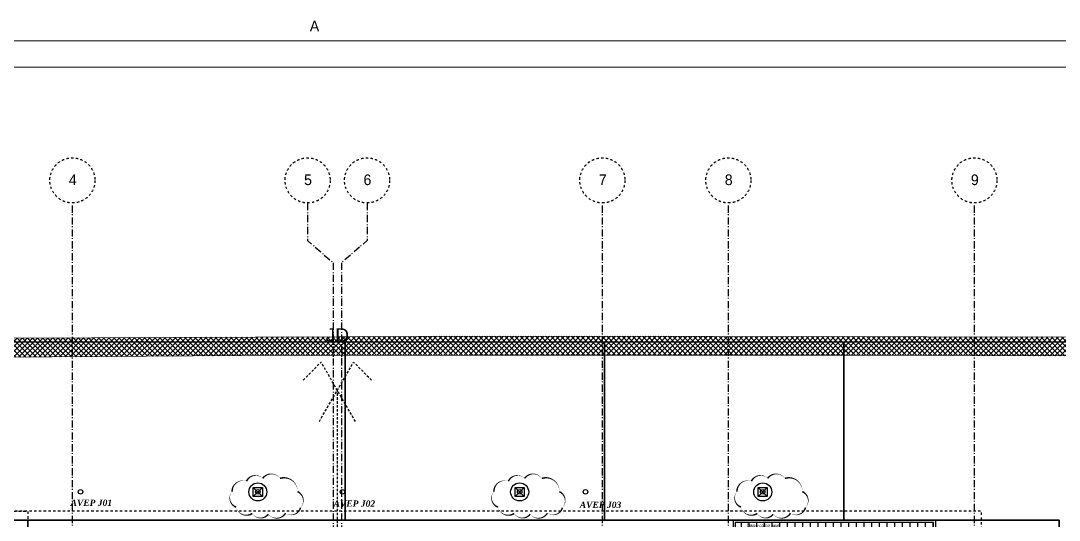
# Model space of a CAD drawing. Header units: centimetres. Extents: x -35664 to 50682, y -23001 to 23705.
# Drawn here: x 5506 to 7811, y 5117 to 6224 of the extents above; entities that cross this region are included whole.
import ezdxf

# ---------------------------------------------------------------- set-up
doc = ezdxf.new("R2010")
doc.units = ezdxf.units.CM
for name, pattern in [('Style de ligne -11', [0.347222, 0.20828, -0.138942]), ('Style de ligne -6', [1.04164, 0.625, -0.20828, 0.06943, -0.13893]), ('VW-01', [0.41656, 0.20828, -0.20828])]:
    doc.linetypes.add(name, pattern=pattern)
for name, color, linetype in [('B GÈnÈral_Hatch', 252, 'Continuous'), ('B Général', 252, 'Continuous'), ('C ANNOTATIONS-PRELEM', 252, 'Continuous'), ('C ANNOTATIONS-prestations', 252, 'Continuous'), ('C ANNOTATIONS-texte', 252, 'Continuous'), ('prlm-EAU-EPEXT', 145, 'Continuous'), ('prlm-MOD', 64, 'Continuous')]:
    doc.layers.add(name, color=color, linetype=linetype)
doc.layers.add('prlm-ZCARTOUCHE', color=181, linetype='Continuous', lineweight=13)
doc.layers.add('prlm-ZEROPLOT', color=254, linetype='Continuous', plot=False)
doc.styles.add('Arial', font='arial.ttf')
doc.styles.add('Eurostile', font='Eurosti.TTF')
doc.styles.add('prlm-eau-ep', font='timesbi.ttf', dxfattribs={"height": 18})
pattern_1 = [(45, (0, 0), (-5.6568542, 5.6568542), []), (135, (0, 0), (5.6568542, 5.6568542), [])]

# ---------------------------------------------------------------- blocks, each defined once
blk = doc.blocks.new('A 90.Balcon')
at = {"layer": 'B GÈnÈral_Hatch', "linetype": 'Continuous'}
h = blk.add_hatch(dxfattribs=at)
h.set_pattern_fill('H_BARDAGE V 150', color=256, style=0, pattern_type=2)
h.set_pattern_definition([(90, (0, 0), (17, 0), [])])
h.paths.add_polyline_path([(-220, 110), (220, 110), (220, -85), (-220, -85)])
at = {"layer": 'B Général', "linetype": 'Continuous', "flags": 128}
for points in [[(-225, 110), (225, 110), (225, -90), (-225, -90)], [(-220, 110), (220, 110), (220, -85), (-220, -85)]]:
    blk.add_lwpolyline(points, close=True, dxfattribs=at)
at = {"layer": 'C ANNOTATIONS-prestations', "line_spacing_factor": 0.894142, "style": 'Eurostile'}
for s, insert, char_height, attachment_point in [('platelage bois', (-32.3, 25), 7.059, 1), ('balcon 8,6m{\\H0.6667x;\\S2 ^ ;}', (47.2, 38.6), 9.412, 3), ('garde-corps vitré', (-194.9, -73.1), 7.059, 1)]:
    blk.add_mtext(s, dxfattribs=dict(at, insert=insert, char_height=char_height, attachment_point=attachment_point))
blk = doc.blocks.new('A 90.Groupe-23-1')
at = {"layer": 'B Général', "linetype": 'Style de ligne -11', "ltscale": 25.4}
blk.add_line((-1456.9, -1173.9), (-1456.9, 946.1), dxfattribs=at)
at = {"layer": 'B Général', "linetype": 'Style de ligne -11', "ltscale": 25.4, "flags": 128}
for points in [[(-1416.9, 876.8), (-1492.9, 1008.4), (-1532.9, 968.4)], [(-1496.9, 876.8), (-1420.9, 1008.4), (-1380.9, 968.4)]]:
    blk.add_lwpolyline(points, dxfattribs=at)
at = {"layer": 'B Général', "insert": (-1482.8, 1083.5), "char_height": 30.3, "attachment_point": 1, "line_spacing_factor": 0.959385, "style": 'Arial'}
blk.add_mtext('JD', dxfattribs=at)
blk = doc.blocks.new('B 90.Groupe-19-1')
at = {"layer": 'B Général', "linetype": 'Style de ligne -11', "ltscale": 25.4}
blk.add_line((-1456.9, -1173.9), (-1456.9, 946.1), dxfattribs=at)
at = {"layer": 'B Général', "linetype": 'Style de ligne -11', "ltscale": 25.4, "flags": 128}
for points in [[(-1416.9, 876.8), (-1492.9, 1008.4), (-1532.9, 968.4)], [(-1496.9, 876.8), (-1420.9, 1008.4), (-1380.9, 968.4)]]:
    blk.add_lwpolyline(points, dxfattribs=at)
at = {"layer": 'B Général', "insert": (-1482.8, 1083.5), "char_height": 30.3, "attachment_point": 1, "line_spacing_factor": 0.959385, "style": 'Arial'}
blk.add_mtext('JD', dxfattribs=at)
blk = doc.blocks.new('xi.epext')
at = {"layer": 'prlm-EAU-EPEXT', "color": 0, "linetype": 'ByBlock', "lineweight": -2}
blk.add_circle((0, 0), 5, dxfattribs=at)
blk = doc.blocks.new('xi.avext')
at = {"layer": 'C ANNOTATIONS-PRELEM'}
for p, q in [((-10, 10), (10, -10)), ((-10, -10), (10, 10))]:
    blk.add_line(p, q, dxfattribs=at)
at = {"layer": 'C ANNOTATIONS-PRELEM', "flags": 128}
blk.add_lwpolyline([(-10, 10), (10, 10), (10, -10), (-10, -10)], close=True, dxfattribs=at)
at = {"layer": 'C ANNOTATIONS-PRELEM'}
for radius in [20, 5]:
    blk.add_circle((0, 0), radius, dxfattribs=at)

msp = doc.modelspace()

# ---------------------------------------------------------------- hatches: boundary and pattern name
at = {"layer": 'B GÈnÈral_Hatch', "linetype": 'Continuous'}
h = msp.add_hatch(dxfattribs=at)
h.set_pattern_fill('02_ISOLANT', color=256, style=0, pattern_type=2)
h.set_pattern_definition(pattern_1)
h.paths.add_polyline_path([(5482.4, 5520.781), (5244.531, 5519.755), (5244.531, 5477.035), (5576.227, 5479.337), (5994, 5482.285), (6502, 5483.324), (7337.17, 5483.324), (8174.895, 5480.565), (9251.203, 5481.36), (11197.087, 5482.047), (12128.005, 5477.612), (12128.003, 5477.374), (12128.139, 5522.21), (11188, 5523.438), (10769.5, 5523.438), (9413.607, 5520.667), (6570, 5525.48)])
h = msp.add_hatch(dxfattribs=at)
h.set_pattern_fill('02_ISOLANT', color=256, style=0, pattern_type=2)
h.set_pattern_definition(pattern_1)
h.paths.add_polyline_path([(5482.4, 5520.781), (5244.531, 5519.755), (5244.531, 5477.035), (5576.227, 5479.337), (5994, 5482.285), (6502, 5483.324), (7337.17, 5483.324), (8174.895, 5480.565), (9251.203, 5481.36), (11197.087, 5482.047), (12128.005, 5477.612), (12128.003, 5477.374), (12128.139, 5522.21), (11188, 5523.438), (10769.5, 5523.438), (9413.607, 5520.667), (6570, 5525.48)])

# ---------------------------------------------------------------- linework, layer by layer
at = {"layer": 'B Général', "linetype": 'Style de ligne -6', "ltscale": 25.4}
for p, q in [((5620.965, 3285.389), (5620.965, 5820.389)), ((5620.965, 3285.389), (5620.965, 5820.389)), ((6796.888, 3285.389), (6796.888, 5820.389)), ((6796.888, 3285.389), (6796.888, 5820.389)), ((7076.484, 3285.389), (7076.484, 5820.389)), ((7076.484, 3285.389), (7076.484, 5820.389)), ((7622.484, 3285.389), (7622.484, 5820.389)), ((7622.484, 3285.389), (7622.484, 5820.389))]:
    msp.add_line(p, q, dxfattribs=at)
at = {"layer": 'B Général', "linetype": 'Style de ligne -6', "ltscale": 25.4, "flags": 128}
for points in [[(6142.964, 5820.389), (6142.964, 5736.889), (6199.888, 5687.889), (6199.888, 3085.389)], [(6142.964, 5820.389), (6142.964, 5736.889), (6199.888, 5687.889), (6199.888, 3085.389)], [(6274.813, 5820.389), (6274.813, 5736.889), (6217.888, 5687.889), (6217.888, 3085.389)], [(6274.813, 5820.389), (6274.813, 5736.889), (6217.888, 5687.889), (6217.888, 3085.389)]]:
    msp.add_lwpolyline(points, dxfattribs=at)
at = {"layer": 'B Général', "linetype": 'Continuous', "lineweight": 18, "flags": 128}
msp.add_lwpolyline([(5482.4, 5520.781), (5244.531, 5519.755), (5244.531, 5477.035), (5576.227, 5479.337), (5994, 5482.285), (6502, 5483.324), (7337.17, 5483.324), (8174.895, 5480.565), (9251.203, 5481.36), (11197.087, 5482.047), (12128.005, 5477.612), (12128.003, 5477.374), (12128.139, 5522.21), (11188, 5523.438), (10769.5, 5523.438), (9413.607, 5520.667), (6570, 5525.48)], close=True, dxfattribs=at)
msp.add_lwpolyline([(5482.4, 5520.781), (5244.531, 5519.755), (5244.531, 5477.035), (5576.227, 5479.337), (5994, 5482.285), (6502, 5483.324), (7337.17, 5483.324), (8174.895, 5480.565), (9251.203, 5481.36), (11197.087, 5482.047), (12128.005, 5477.612), (12128.003, 5477.374), (12128.139, 5522.21), (11188, 5523.438), (10769.5, 5523.438), (9413.607, 5520.667), (6570, 5525.48)], close=True, dxfattribs=at)
at = {"layer": 'B Général', "linetype": 'VW-01', "ltscale": 25.4, "flags": 128}
msp.add_lwpolyline([(7638.484, 4917.389), (7638.484, 5137.389), (5431.798, 5137.389), (5431.798, 5494.314), (5211.798, 5494.314), (5211.798, 5137.278), (5521.96, 5137.278), (5521.96, 4917.389)], close=True, dxfattribs=at)
at = {"layer": 'B Général', "linetype": 'VW-01', "ltscale": 25.4}
for centre in [(5620.965, 5870.389), (5620.965, 5870.389), (6142.964, 5870.389), (6142.964, 5870.389), (6274.813, 5870.389), (6274.813, 5870.389), (6796.888, 5870.389), (6796.888, 5870.389), (7076.484, 5870.389), (7076.484, 5870.389), (7622.484, 5870.389), (7622.484, 5870.389)]:
    msp.add_circle(centre, 50, dxfattribs=at)
at = {"layer": 'prlm-MOD'}
for points in [[(6081.594, 5209.972, 0, 3.5, 0.52056705), (6043.327, 5209.972, 0, 3.5, 0.52056705), (6043.327, 5209.972, 0, 3.5, 0.52056705), (6007.31, 5203.784, 0, 3.5, 0.52056705), (6007.31, 5203.784, 0, 3.5, 0.52056705), (5975.233, 5180.72, 0, 3.5, 0.52056705), (5975.233, 5180.72, 0, 3.5, 0.52056705), (5984.237, 5146.406, 0, 3.5, 0.52056705), (5984.237, 5146.406, 0, 3.5, 0.52056705), (6020.254, 5132.343, 0, 3.5, 0.52056705), (6020.254, 5132.343, 0, 3.5, 0.52056705), (6055.707, 5130.656, 0, 3.5, 0.52056705), (6055.707, 5130.656, 0, 3.5, 0.52056705), (6093.975, 5132.906, 0, 3.5, 0.52056705), (6093.975, 5132.906, 0, 3.5, 0.52056705), (6127.178, 5145.281, 0, 3.5, 0.52056705), (6127.178, 5145.281, 0, 3.5, 0.52056705), (6120.424, 5180.72, 0, 3.5, 0.52056705), (6120.424, 5180.72, 0, 3.5, 0.52056705)], [(6662.599, 5209.972, 0, 3.5, 0.52056705), (6624.332, 5209.972, 0, 3.5, 0.52056705), (6624.332, 5209.972, 0, 3.5, 0.52056705), (6588.315, 5203.784, 0, 3.5, 0.52056705), (6588.315, 5203.784, 0, 3.5, 0.52056705), (6556.238, 5180.72, 0, 3.5, 0.52056705), (6556.238, 5180.72, 0, 3.5, 0.52056705), (6565.242, 5146.406, 0, 3.5, 0.52056705), (6565.242, 5146.406, 0, 3.5, 0.52056705), (6601.259, 5132.343, 0, 3.5, 0.52056705), (6601.259, 5132.343, 0, 3.5, 0.52056705), (6636.712, 5130.656, 0, 3.5, 0.52056705), (6636.712, 5130.656, 0, 3.5, 0.52056705), (6674.98, 5132.906, 0, 3.5, 0.52056705), (6674.98, 5132.906, 0, 3.5, 0.52056705), (6708.182, 5145.281, 0, 3.5, 0.52056705), (6708.182, 5145.281, 0, 3.5, 0.52056705), (6701.429, 5180.72, 0, 3.5, 0.52056705), (6701.429, 5180.72, 0, 3.5, 0.52056705)], [(7201.886, 5209.972, 0, 3.5, 0.52056705), (7163.619, 5209.972, 0, 3.5, 0.52056705), (7163.619, 5209.972, 0, 3.5, 0.52056705), (7127.603, 5203.784, 0, 3.5, 0.52056705), (7127.603, 5203.784, 0, 3.5, 0.52056705), (7095.526, 5180.72, 0, 3.5, 0.52056705), (7095.526, 5180.72, 0, 3.5, 0.52056705), (7104.53, 5146.406, 0, 3.5, 0.52056705), (7104.53, 5146.406, 0, 3.5, 0.52056705), (7140.546, 5132.343, 0, 3.5, 0.52056705), (7140.546, 5132.343, 0, 3.5, 0.52056705), (7176, 5130.656, 0, 3.5, 0.52056705), (7176, 5130.656, 0, 3.5, 0.52056705), (7214.267, 5132.906, 0, 3.5, 0.52056705), (7214.267, 5132.906, 0, 3.5, 0.52056705), (7247.47, 5145.281, 0, 3.5, 0.52056705), (7247.47, 5145.281, 0, 3.5, 0.52056705), (7240.717, 5180.72, 0, 3.5, 0.52056705), (7240.717, 5180.72, 0, 3.5, 0.52056705)]]:
    msp.add_lwpolyline(points, format="xyseb", close=True, dxfattribs=at)
at = {"layer": 'prlm-ZCARTOUCHE'}
for points in [[(2346.896, 6179.445), (12766.42, 6179.445), (12766.42, 1880.678), (2346.896, 1880.678)], [(2420.067, 6120.958), (12693.25, 6120.958), (12693.25, 1968.408), (2420.067, 1968.408)]]:
    msp.add_lwpolyline(points, close=True, dxfattribs=at)
at = {"layer": 'prlm-ZEROPLOT'}
for points in [[(5209.041, 5512.376), (5409.041, 5512.376), (5409.041, 5117.41), (5521.96, 5117.41), (5521.96, 4917.389), (5209.042, 4917.389)], [(5409.041, 5512.376), (6226.161, 5512.376), (6226.161, 5117.41), (5409.041, 5117.41)], [(6226.161, 5512.376), (6801.451, 5512.376), (6801.451, 5117.41), (6226.161, 5117.41)], [(6801.451, 5512.376), (7332.746, 5512.376), (7332.746, 5117.389), (6801.451, 5117.389)], [(7332.746, 5512.376), (8428.131, 5512.376), (8427.676, 5117.389), (8418.485, 5117.389), (8418.493, 4904.889), (7810.484, 4904.889), (7810.484, 5117.41), (7332.746, 5117.389)], [(5521.96, 5117.41), (7810.484, 5117.41), (7810.484, 4893.389), (7638.484, 4893.389), (7638.484, 4917.389), (5521.96, 4917.389)]]:
    msp.add_lwpolyline(points, close=True, dxfattribs=at)

# ---------------------------------------------------------------- block references
at = {"layer": 'B Général'}
for name in ['A 90.Groupe-23-1', 'B 90.Groupe-19-1']:
    msp.add_blockref(name, (7665.813, 4459.319), dxfattribs=at)
at = {"layer": 'B Général', "xscale": -1, "rotation": 180}
msp.add_blockref('A 90.Balcon', (7311.953, 5027.389), dxfattribs=at)
at = {"layer": 'prlm-EAU-EPEXT'}
for name, p in [('xi.epext', (5639.127, 5180.181)), ('xi.avext', (6032.442, 5180.181)), ('xi.epext', (6220.132, 5180.181)), ('xi.avext', (6613.447, 5180.181)), ('xi.epext', (6759.419, 5180.181)), ('xi.avext', (7152.735, 5180.181))]:
    msp.add_blockref(name, p, dxfattribs=at)

# ---------------------------------------------------------------- texts
at = {"layer": 'B Général', "char_height": 23.53, "attachment_point": 1, "line_spacing_factor": 0.894142, "style": 'Eurostile'}
for s, insert in [('4', (5613.046, 5883.512)), ('4', (5613.046, 5883.512)), ('5', (6135.045, 5883.512)), ('5', (6135.045, 5883.512)), ('6', (6266.894, 5883.512)), ('6', (6266.894, 5883.512)), ('7', (6788.97, 5883.512)), ('7', (6788.97, 5883.512)), ('8', (7068.566, 5883.512)), ('8', (7068.566, 5883.512)), ('9', (7614.566, 5883.512)), ('9', (7614.566, 5883.512))]:
    msp.add_mtext(s, dxfattribs=dict(at, insert=insert))
at = {"layer": 'C ANNOTATIONS-texte', "insert": (6147.745, 6224.067), "char_height": 23.53, "attachment_point": 1, "line_spacing_factor": 0.894142, "style": 'Eurostile'}
msp.add_mtext('A', dxfattribs=at)
msp.add_mtext('A', dxfattribs=at)
at = {"layer": 'prlm-EAU-EPEXT', "char_height": 14, "width": 127.27602, "attachment_point": 1, "style": 'prlm-eau-ep'}
for s, insert in [('AVEP J01', (5616.896, 5163.092)), ('AVEP J02', (6200.488, 5161.192)), ('AVEP J03', (6746.721, 5158.487))]:
    msp.add_mtext(s, dxfattribs=dict(at, insert=insert))

doc.saveas('drawing.dxf')
